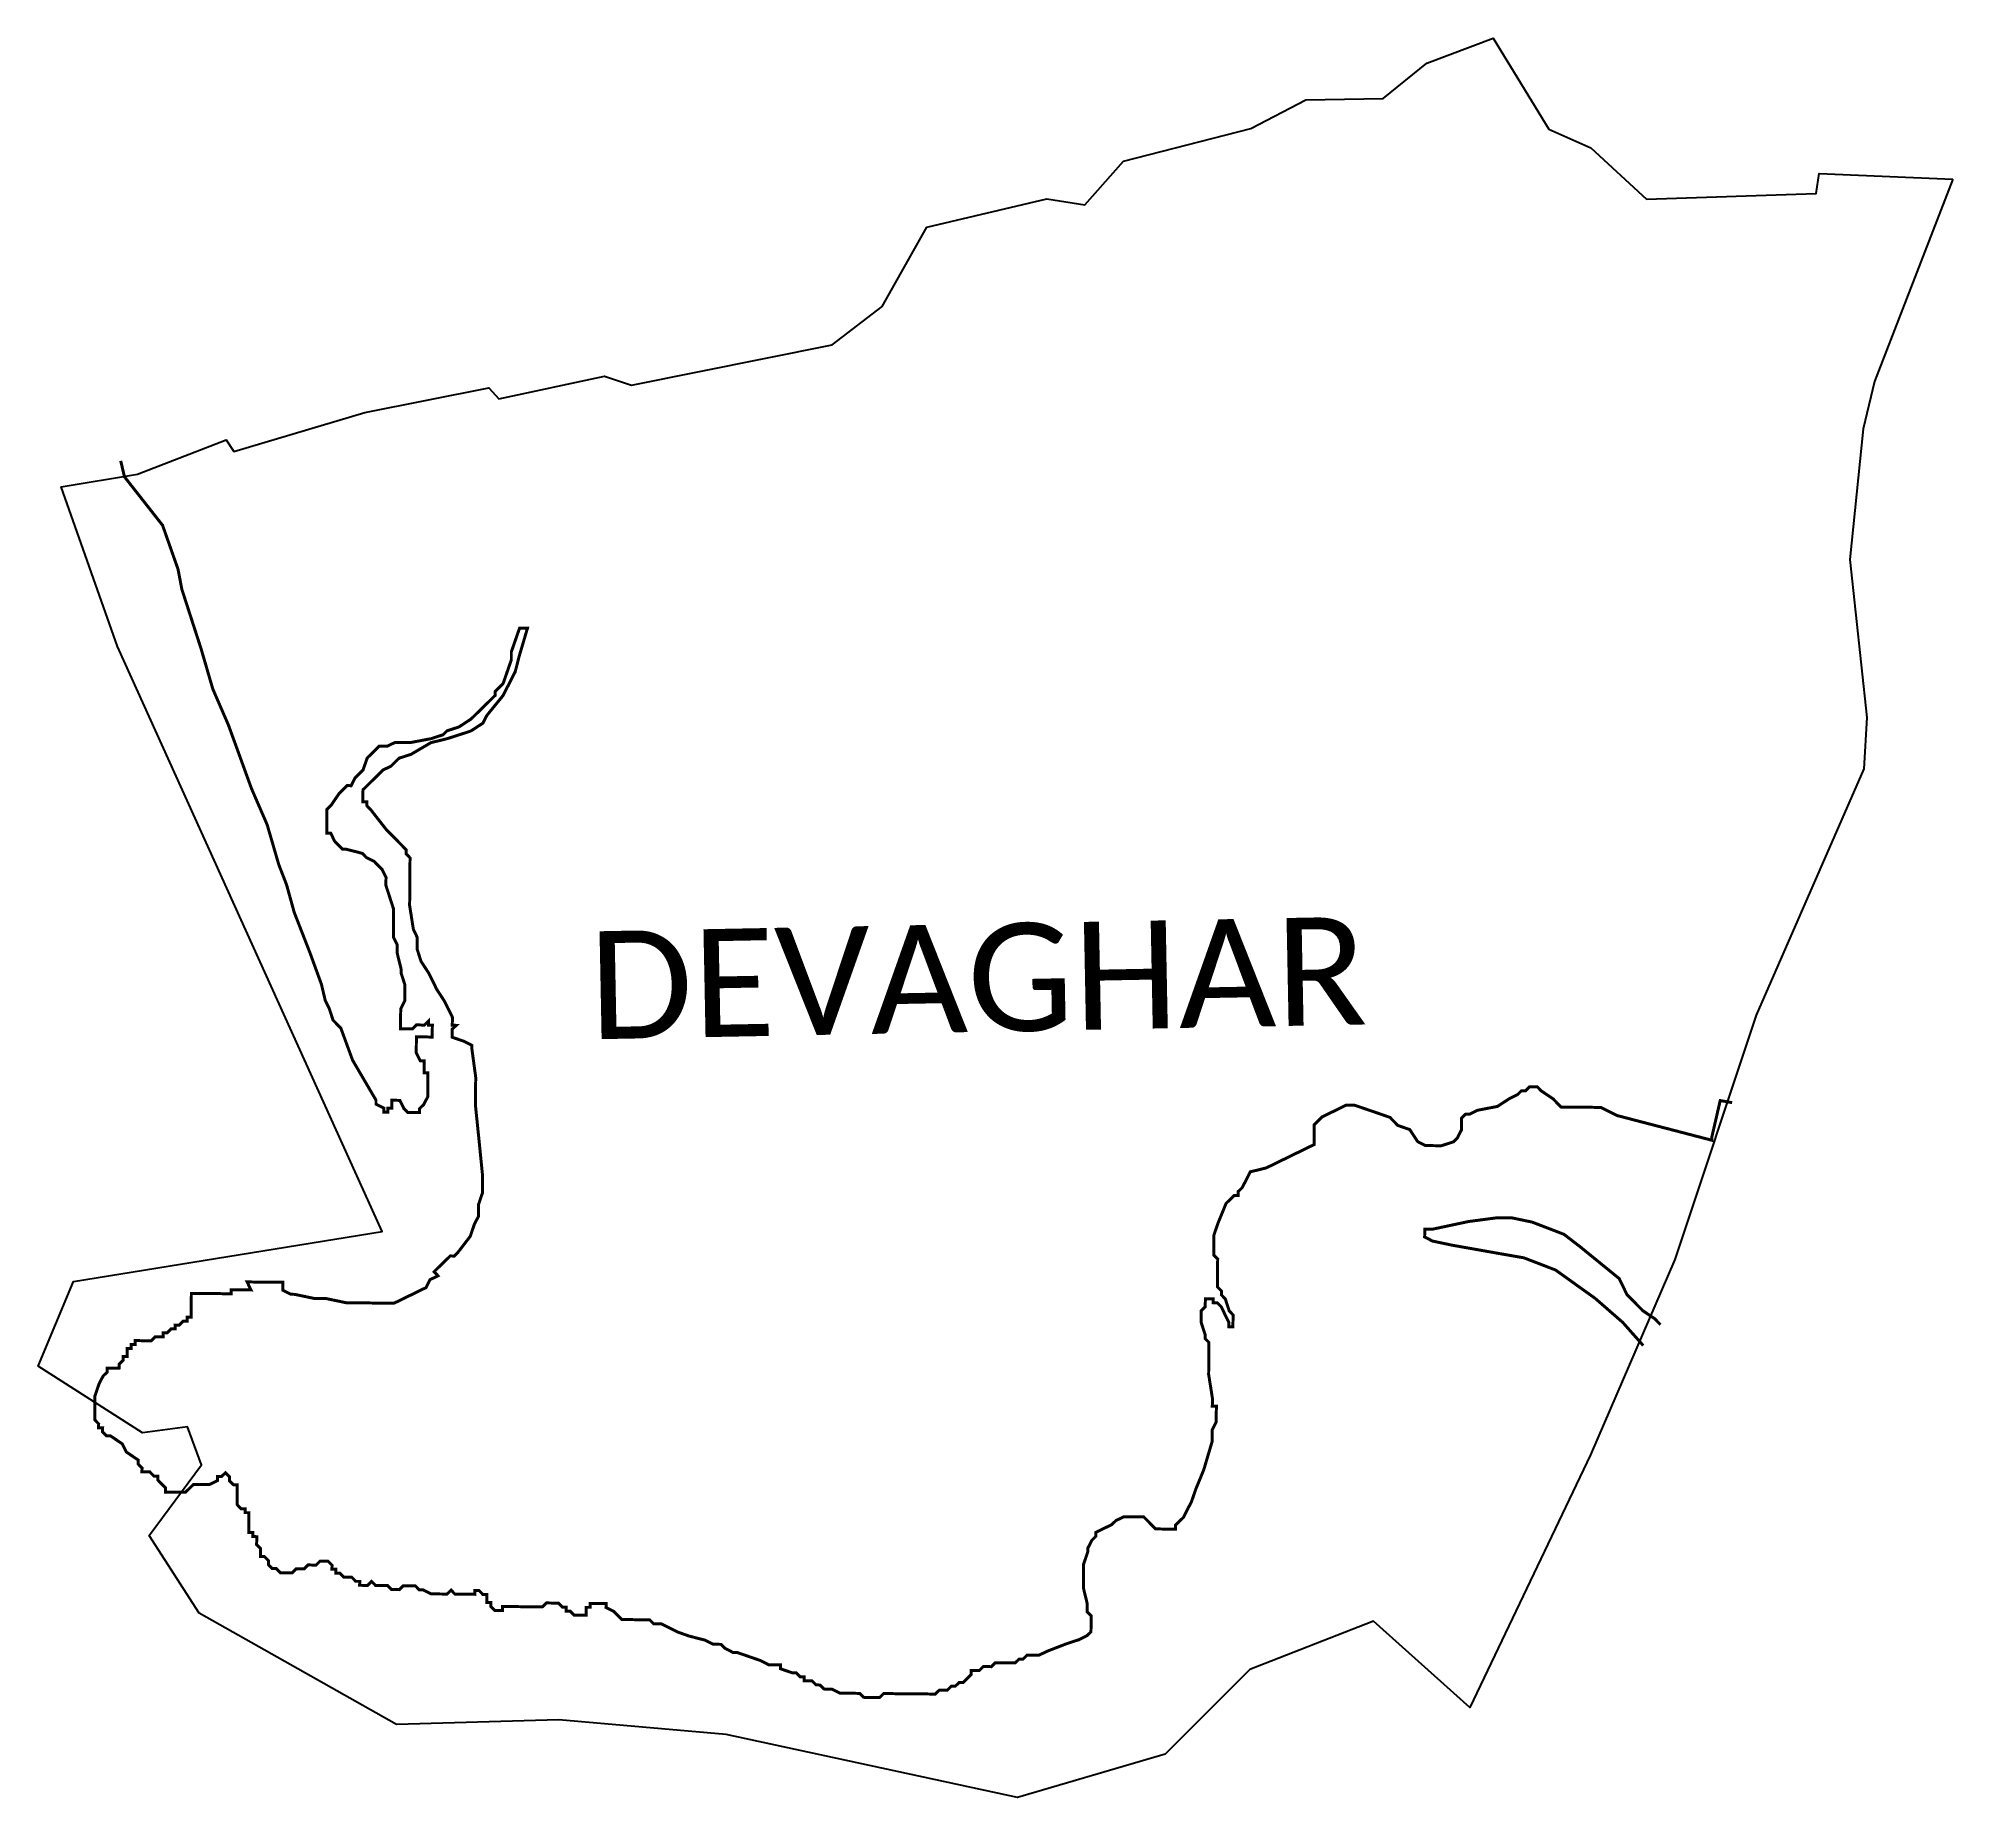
# Model space of a CAD drawing. Header units: metres. Extents: x 290123 to 292052, y 1989992 to 1991765.
import ezdxf

# ---------------------------------------------------------------- set-up
doc = ezdxf.new("R2010")
doc.units = ezdxf.units.M
for name, color, linetype in [('HIGH TIDE LINE', 6, 'Continuous'), ('village', 3, 'Continuous'), ('VILLAGE NAME', 250, 'Continuous')]:
    doc.layers.add(name, color=color, linetype=linetype)
doc.styles.get("Standard").update_dxf_attribs({"font": 'calibri.ttf'})

msp = doc.modelspace()

# ---------------------------------------------------------------- linework, layer by layer
at = {"layer": 'HIGH TIDE LINE', "lineweight": 0}
msp.add_lwpolyline([(291829.7, 1990692.9, 3.01, 3.01, 0), (291817.7, 1990695, 3.01, 3.01, 0), (291809.4, 1990659, 3.01, 3.01, 0), (291809.3, 1990655, 3.01, 3.01, 0), (291713.4, 1990680, 3.01, 3.01, 0), (291697.4, 1990688.1, 3.01, 3.01, 0), (291657.3, 1990688.5, 3.01, 3.01, 0), (291653.3, 1990692.5, 3.01, 3.01, 0), (291649.4, 1990696.6, 3.01, 3.01, 0), (291637.4, 1990704.7, 3.01, 3.01, 0), (291633.5, 1990708.7, 3.01, 3.01, 0), (291625.4, 1990708.8, 3.01, 3.01, 0), (291621.4, 1990704.8, 3.01, 3.01, 0), (291617.4, 1990704.9, 3.01, 3.01, 0), (291613.3, 1990700.9, 3.01, 3.01, 0), (291605.3, 1990697, 3.01, 3.01, 0), (291593.2, 1990689.1, 3.01, 3.01, 0), (291573.1, 1990685.2, 3.01, 3.01, 0), (291565.1, 1990681.3, 3.01, 3.01, 0), (291561.1, 1990681.3, 3.01, 3.01, 0), (291557, 1990677.4, 3.01, 3.01, 0), (291556.9, 1990665.4, 3.01, 3.01, 0), (291552.8, 1990657.4, 3.01, 3.01, 0), (291548.8, 1990653.4, 3.01, 3.01, 0), (291536.7, 1990649.5, 3.01, 3.01, 0), (291520.7, 1990649.6, 3.01, 3.01, 0), (291512.7, 1990653.7, 3.01, 3.01, 0), (291504.8, 1990665.8, 3.01, 3.01, 0), (291492.8, 1990669.9, 3.01, 3.01, 0), (291484.9, 1990678, 3.01, 3.01, 0), (291472.9, 1990682.2, 3.01, 3.01, 0), (291448.9, 1990690.4, 3.01, 3.01, 0), (291440.9, 1990690.5, 3.01, 3.01, 0), (291432.8, 1990686.5, 3.01, 3.01, 0), (291424.8, 1990682.6, 3.01, 3.01, 0), (291416.7, 1990678.7, 3.01, 3.01, 0), (291408.6, 1990670.7, 3.01, 3.01, 0), (291408.5, 1990650.7, 3.01, 3.01, 0), (291360.1, 1990627.1, 3.01, 3.01, 0), (291344.1, 1990623.2, 3.01, 3.01, 0), (291340, 1990615.2, 3.01, 3.01, 0), (291335.9, 1990607.2, 3.01, 3.01, 0), (291331.9, 1990603.3, 3.01, 3.01, 0), (291331.8, 1990599.3, 3.01, 3.01, 0), (291327.8, 1990599.3, 3.01, 3.01, 0), (291323.8, 1990595.3, 3.01, 3.01, 0), (291319.7, 1990591.4, 3.01, 3.01, 0), (291311.5, 1990571.4, 3.01, 3.01, 0), (291307.4, 1990559.4, 3.01, 3.01, 0), (291307.2, 1990539.4, 3.01, 3.01, 0), (291311.2, 1990535.3, 3.01, 3.01, 0), (291311, 1990507.2, 3.01, 3.01, 0), (291314.9, 1990503.2, 3.01, 3.01, 0), (291314.9, 1990499.2, 3.01, 3.01, 0), (291318.9, 1990495.1, 3.01, 3.01, 0), (291322.8, 1990483.1, 3.01, 3.01, 0), (291326.7, 1990479, 3.01, 3.01, 0), (291326.6, 1990467, 3.01, 3.01, 0), (291322.6, 1990467.1, 3.01, 3.01, 0), (291322.6, 1990471.1, 3.01, 3.01, 0), (291318.7, 1990479.1, 3.01, 3.01, 0), (291314.8, 1990487.2, 3.01, 3.01, 0), (291310.8, 1990491.2, 3.01, 3.01, 0), (291306.8, 1990491.3, 3.01, 3.01, 0), (291306.8, 1990495.3, 3.01, 3.01, 0), (291298.8, 1990495.3, 3.01, 3.01, 0), (291298.7, 1990487.3, 3.01, 3.01, 0), (291294.7, 1990483.3, 3.01, 3.01, 0), (291294.6, 1990471.3, 3.01, 3.01, 0), (291298.5, 1990459.3, 3.01, 3.01, 0), (291298.5, 1990455.2, 3.01, 3.01, 0), (291302.4, 1990451.2, 3.01, 3.01, 0), (291302.1, 1990419.1, 3.01, 3.01, 0), (291305.9, 1990395, 3.01, 3.01, 0), (291305.8, 1990387, 3.01, 3.01, 0), (291309.9, 1990387, 3.01, 3.01, 0), (291309.7, 1990371, 3.01, 3.01, 0), (291305.6, 1990363, 3.01, 3.01, 0), (291305.5, 1990351, 3.01, 3.01, 0), (291297.2, 1990323, 3.01, 3.01, 0), (291289, 1990303, 3.01, 3.01, 0), (291284.9, 1990291, 3.01, 3.01, 0), (291280.8, 1990283, 3.01, 3.01, 0), (291276.8, 1990275, 3.01, 3.01, 0), (291272.7, 1990271.1, 3.01, 3.01, 0), (291268.7, 1990267.1, 3.01, 3.01, 0), (291268.6, 1990263.1, 3.01, 3.01, 0), (291248.6, 1990263.3, 3.01, 3.01, 0), (291240.7, 1990271.4, 3.01, 3.01, 0), (291236.7, 1990275.4, 3.01, 3.01, 0), (291216.6, 1990275.6, 3.01, 3.01, 0), (291208.6, 1990271.7, 3.01, 3.01, 0), (291204.5, 1990267.7, 3.01, 3.01, 0), (291196.5, 1990263.8, 3.01, 3.01, 0), (291188.4, 1990259.8, 3.01, 3.01, 0), (291188.4, 1990255.8, 3.01, 3.01, 0), (291184.4, 1990251.8, 3.01, 3.01, 0), (291180.3, 1990243.9, 3.01, 3.01, 0), (291180.2, 1990239.9, 3.01, 3.01, 0), (291176.1, 1990227.9, 3.01, 3.01, 0), (291175.9, 1990203.8, 3.01, 3.01, 0), (291179.8, 1990187.7, 3.01, 3.01, 0), (291179.7, 1990179.7, 3.01, 3.01, 0), (291183.7, 1990175.7, 3.01, 3.01, 0), (291183.5, 1990159.6, 3.01, 3.01, 0), (291179.5, 1990155.7, 3.01, 3.01, 0), (291171.4, 1990151.7, 3.01, 3.01, 0), (291159.4, 1990147.8, 3.01, 3.01, 0), (291139.2, 1990140, 3.01, 3.01, 0), (291131.2, 1990136.1, 3.01, 3.01, 0), (291119.2, 1990136.2, 3.01, 3.01, 0), (291115.1, 1990132.2, 3.01, 3.01, 0), (291111.1, 1990132.2, 3.01, 3.01, 0), (291107.1, 1990128.3, 3.01, 3.01, 0), (291087, 1990128.5, 3.01, 3.01, 0), (291083, 1990124.5, 3.01, 3.01, 0), (291075, 1990124.6, 3.01, 3.01, 0), (291070.9, 1990120.6, 3.01, 3.01, 0), (291062.9, 1990120.7, 3.01, 3.01, 0), (291062.9, 1990116.7, 3.01, 3.01, 0), (291058.8, 1990112.7, 3.01, 3.01, 0), (291054.8, 1990108.7, 3.01, 3.01, 0), (291050.8, 1990108.7, 3.01, 3.01, 0), (291046.7, 1990104.8, 3.01, 3.01, 0), (291042.7, 1990104.8, 3.01, 3.01, 0), (291038.7, 1990100.8, 3.01, 3.01, 0), (291030.7, 1990100.9, 3.01, 3.01, 0), (291026.6, 1990096.9, 3.01, 3.01, 0), (290974.5, 1990097.4, 3.01, 3.01, 0), (290970.5, 1990093.4, 3.01, 3.01, 0), (290954.4, 1990093.6, 3.01, 3.01, 0), (290950.5, 1990097.6, 3.01, 3.01, 0), (290930.4, 1990097.8, 3.01, 3.01, 0), (290922.5, 1990101.9, 3.01, 3.01, 0), (290914.4, 1990102, 3.01, 3.01, 0), (290910.5, 1990106, 3.01, 3.01, 0), (290906.5, 1990106.1, 3.01, 3.01, 0), (290902.5, 1990110.1, 3.01, 3.01, 0), (290894.5, 1990110.2, 3.01, 3.01, 0), (290894.5, 1990114.2, 3.01, 3.01, 0), (290890.5, 1990114.2, 3.01, 3.01, 0), (290886.5, 1990118.3, 3.01, 3.01, 0), (290882.5, 1990118.3, 3.01, 3.01, 0), (290870.5, 1990122.4, 3.01, 3.01, 0), (290870.6, 1990126.4, 3.01, 3.01, 0), (290858.5, 1990126.5, 3.01, 3.01, 0), (290850.6, 1990130.6, 3.01, 3.01, 0), (290826.6, 1990138.9, 3.01, 3.01, 0), (290822.6, 1990138.9, 3.01, 3.01, 0), (290814.6, 1990143, 3.01, 3.01, 0), (290810.6, 1990147, 3.01, 3.01, 0), (290802.6, 1990147.1, 3.01, 3.01, 0), (290794.6, 1990151.2, 3.01, 3.01, 0), (290778.6, 1990155.3, 3.01, 3.01, 0), (290766.7, 1990159.5, 3.01, 3.01, 0), (290750.7, 1990167.6, 3.01, 3.01, 0), (290742.7, 1990167.7, 3.01, 3.01, 0), (290738.7, 1990171.7, 3.01, 3.01, 0), (290710.7, 1990172, 3.01, 3.01, 0), (290706.7, 1990176, 3.01, 3.01, 0), (290702.7, 1990180.1, 3.01, 3.01, 0), (290694.7, 1990184.2, 3.01, 3.01, 0), (290694.8, 1990188.2, 3.01, 3.01, 0), (290678.7, 1990188.3, 3.01, 3.01, 0), (290678.7, 1990184.3, 3.01, 3.01, 0), (290674.7, 1990184.3, 3.01, 3.01, 0), (290674.6, 1990176.3, 3.01, 3.01, 0), (290662.6, 1990176.4, 3.01, 3.01, 0), (290658.6, 1990180.5, 3.01, 3.01, 0), (290654.6, 1990180.5, 3.01, 3.01, 0), (290654.7, 1990184.5, 3.01, 3.01, 0), (290650.7, 1990184.6, 3.01, 3.01, 0), (290646.7, 1990188.6, 3.01, 3.01, 0), (290634.7, 1990188.7, 3.01, 3.01, 0), (290630.6, 1990184.8, 3.01, 3.01, 0), (290590.5, 1990185.1, 3.01, 3.01, 0), (290590.5, 1990181.1, 3.01, 3.01, 0), (290582.5, 1990181.2, 3.01, 3.01, 0), (290578.5, 1990185.2, 3.01, 3.01, 0), (290578.5, 1990189.2, 3.01, 3.01, 0), (290574.5, 1990189.3, 3.01, 3.01, 0), (290574.6, 1990197.3, 3.01, 3.01, 0), (290570.6, 1990197.3, 3.01, 3.01, 0), (290566.6, 1990201.4, 3.01, 3.01, 0), (290562.6, 1990201.4, 3.01, 3.01, 0), (290562.6, 1990197.4, 3.01, 3.01, 0), (290542.5, 1990197.6, 3.01, 3.01, 0), (290538.6, 1990201.6, 3.01, 3.01, 0), (290534.5, 1990197.7, 3.01, 3.01, 0), (290518.5, 1990197.8, 3.01, 3.01, 0), (290510.5, 1990201.9, 3.01, 3.01, 0), (290506.5, 1990201.9, 3.01, 3.01, 0), (290502.5, 1990206, 3.01, 3.01, 0), (290490.5, 1990206.1, 3.01, 3.01, 0), (290486.5, 1990202.1, 3.01, 3.01, 0), (290478.5, 1990202.2, 3.01, 3.01, 0), (290474.5, 1990206.2, 3.01, 3.01, 0), (290462.5, 1990206.3, 3.01, 3.01, 0), (290458.5, 1990210.4, 3.01, 3.01, 0), (290454.4, 1990206.4, 3.01, 3.01, 0), (290446.4, 1990206.5, 3.01, 3.01, 0), (290446.5, 1990210.5, 3.01, 3.01, 0), (290442.5, 1990210.5, 3.01, 3.01, 0), (290438.5, 1990214.6, 3.01, 3.01, 0), (290430.5, 1990214.6, 3.01, 3.01, 0), (290426.5, 1990218.7, 3.01, 3.01, 0), (290422.5, 1990218.7, 3.01, 3.01, 0), (290422.5, 1990222.7, 3.01, 3.01, 0), (290418.5, 1990222.8, 3.01, 3.01, 0), (290418.6, 1990226.8, 3.01, 3.01, 0), (290414.6, 1990230.8, 3.01, 3.01, 0), (290406.6, 1990230.9, 3.01, 3.01, 0), (290402.5, 1990226.9, 3.01, 3.01, 0), (290394.5, 1990227, 3.01, 3.01, 0), (290390.5, 1990223, 3.01, 3.01, 0), (290382.5, 1990223.1, 3.01, 3.01, 0), (290378.4, 1990219.1, 3.01, 3.01, 0), (290366.4, 1990219.2, 3.01, 3.01, 0), (290362.4, 1990223.3, 3.01, 3.01, 0), (290358.4, 1990223.3, 3.01, 3.01, 0), (290354.4, 1990227.4, 3.01, 3.01, 0), (290354.5, 1990231.4, 3.01, 3.01, 0), (290350.5, 1990235.4, 3.01, 3.01, 0), (290346.5, 1990235.5, 3.01, 3.01, 0), (290346.6, 1990243.5, 3.01, 3.01, 0), (290342.6, 1990247.5, 3.01, 3.01, 0), (290342.7, 1990255.5, 3.01, 3.01, 0), (290338.7, 1990255.6, 3.01, 3.01, 0), (290338.7, 1990259.6, 3.01, 3.01, 0), (290334.7, 1990259.6, 3.01, 3.01, 0), (290334.9, 1990279.7, 3.01, 3.01, 0), (290330.9, 1990279.7, 3.01, 3.01, 0), (290330.9, 1990283.7, 3.01, 3.01, 0), (290326.9, 1990283.7, 3.01, 3.01, 0), (290322.9, 1990287.8, 3.01, 3.01, 0), (290323.1, 1990307.8, 3.01, 3.01, 0), (290319.1, 1990307.9, 3.01, 3.01, 0), (290315.1, 1990311.9, 3.01, 3.01, 0), (290315.2, 1990315.9, 3.01, 3.01, 0), (290311.2, 1990320, 3.01, 3.01, 0), (290307.1, 1990316, 3.01, 3.01, 0), (290303.1, 1990316, 3.01, 3.01, 0), (290303.1, 1990312, 3.01, 3.01, 0), (290295.1, 1990308.1, 3.01, 3.01, 0), (290279, 1990308.2, 3.01, 3.01, 0), (290270.9, 1990300.3, 3.01, 3.01, 0), (290250.9, 1990300.5, 3.01, 3.01, 0), (290250.9, 1990304.5, 3.01, 3.01, 0), (290247, 1990308.5, 3.01, 3.01, 0), (290243, 1990312.6, 3.01, 3.01, 0), (290243, 1990316.6, 3.01, 3.01, 0), (290239, 1990316.6, 3.01, 3.01, 0), (290235, 1990320.7, 3.01, 3.01, 0), (290227, 1990320.7, 3.01, 3.01, 0), (290227.1, 1990324.7, 3.01, 3.01, 0), (290223.1, 1990328.8, 3.01, 3.01, 0), (290223.1, 1990332.8, 3.01, 3.01, 0), (290211.2, 1990340.9, 3.01, 3.01, 0), (290207.2, 1990349, 3.01, 3.01, 0), (290195.3, 1990357.1, 3.01, 3.01, 0), (290191.3, 1990357.1, 3.01, 3.01, 0), (290187.3, 1990361.2, 3.01, 3.01, 0), (290187.4, 1990365.2, 3.01, 3.01, 0), (290183.3, 1990365.2, 3.01, 3.01, 0), (290183.4, 1990369.2, 3.01, 3.01, 0), (290179.4, 1990373.3, 3.01, 3.01, 0), (290179.6, 1990397.3, 3.01, 3.01, 0), (290183.7, 1990409.3, 3.01, 3.01, 0), (290187.8, 1990417.3, 3.01, 3.01, 0), (290191.9, 1990421.3, 3.01, 3.01, 0), (290191.9, 1990425.3, 3.01, 3.01, 0), (290203.9, 1990425.2, 3.01, 3.01, 0), (290204, 1990429.2, 3.01, 3.01, 0), (290208, 1990433.2, 3.01, 3.01, 0), (290208.1, 1990437.2, 3.01, 3.01, 0), (290212.1, 1990437.1, 3.01, 3.01, 0), (290212.1, 1990445.2, 3.01, 3.01, 0), (290216.1, 1990445.1, 3.01, 3.01, 0), (290216.2, 1990449.1, 3.01, 3.01, 0), (290220.2, 1990449.1, 3.01, 3.01, 0), (290220.2, 1990453.1, 3.01, 3.01, 0), (290236.3, 1990452.9, 3.01, 3.01, 0), (290240.3, 1990456.9, 3.01, 3.01, 0), (290248.3, 1990456.8, 3.01, 3.01, 0), (290248.4, 1990460.9, 3.01, 3.01, 0), (290252.4, 1990460.8, 3.01, 3.01, 0), (290256.4, 1990464.8, 3.01, 3.01, 0), (290260.4, 1990464.8, 3.01, 3.01, 0), (290260.4, 1990468.8, 3.01, 3.01, 0), (290264.5, 1990468.7, 3.01, 3.01, 0), (290268.5, 1990472.7, 3.01, 3.01, 0), (290272.5, 1990472.7, 3.01, 3.01, 0), (290272.5, 1990476.7, 3.01, 3.01, 0), (290276.6, 1990476.6, 3.01, 3.01, 0), (290276.8, 1990500.7, 3.01, 3.01, 0), (290316.9, 1990500.3, 3.01, 3.01, 0), (290316.9, 1990504.3, 3.01, 3.01, 0), (290336.9, 1990504.1, 3.01, 3.01, 0), (290333, 1990512.2, 3.01, 3.01, 0), (290369.1, 1990511.9, 3.01, 3.01, 0), (290369, 1990503.8, 3.01, 3.01, 0), (290377, 1990499.8, 3.01, 3.01, 0), (290381, 1990499.7, 3.01, 3.01, 0), (290401, 1990495.5, 3.01, 3.01, 0), (290413, 1990495.4, 3.01, 3.01, 0), (290433, 1990491.2, 3.01, 3.01, 0), (290481.1, 1990490.8, 3.01, 3.01, 0), (290505.3, 1990502.6, 3.01, 3.01, 0), (290513.3, 1990506.5, 3.01, 3.01, 0), (290517.4, 1990514.5, 3.01, 3.01, 0), (290525.4, 1990518.4, 3.01, 3.01, 0), (290521.5, 1990522.5, 3.01, 3.01, 0), (290525.5, 1990526.5, 3.01, 3.01, 0), (290533.6, 1990534.4, 3.01, 3.01, 0), (290537.7, 1990538.4, 3.01, 3.01, 0), (290541.7, 1990538.3, 3.01, 3.01, 0), (290545.7, 1990542.3, 3.01, 3.01, 0), (290557.9, 1990558.2, 3.01, 3.01, 0), (290562, 1990570.2, 3.01, 3.01, 0), (290566.1, 1990578.2, 3.01, 3.01, 0), (290566.2, 1990590.2, 3.01, 3.01, 0), (290570.3, 1990602.2, 3.01, 3.01, 0), (290570.4, 1990618.3, 3.01, 3.01, 0), (290566.8, 1990654.4, 3.01, 3.01, 0), (290563.1, 1990690.5, 3.01, 3.01, 0), (290563.4, 1990718.5, 3.01, 3.01, 0), (290559.6, 1990746.6, 3.01, 3.01, 0), (290559.6, 1990750.6, 3.01, 3.01, 0), (290551.7, 1990754.7, 3.01, 3.01, 0), (290539.7, 1990758.8, 3.01, 3.01, 0), (290539.7, 1990766.9, 3.01, 3.01, 0), (290543.8, 1990770.8, 3.01, 3.01, 0), (290539.8, 1990770.9, 3.01, 3.01, 0), (290539.9, 1990778.9, 3.01, 3.01, 0), (290532, 1990795, 3.01, 3.01, 0), (290524.1, 1990807.1, 3.01, 3.01, 0), (290516.2, 1990823.2, 3.01, 3.01, 0), (290508.3, 1990835.3, 3.01, 3.01, 0), (290504.4, 1990847.4, 3.01, 3.01, 0), (290504.5, 1990859.4, 3.01, 3.01, 0), (290500.6, 1990867.4, 3.01, 3.01, 0), (290496.8, 1990891.5, 3.01, 3.01, 0), (290497.2, 1990939.6, 3.01, 3.01, 0), (290493.3, 1990943.7, 3.01, 3.01, 0), (290493.3, 1990947.7, 3.01, 3.01, 0), (290485.4, 1990955.8, 3.01, 3.01, 0), (290473.4, 1990967.9, 3.01, 3.01, 0), (290457.6, 1990988.1, 3.01, 3.01, 0), (290453.6, 1990992.2, 3.01, 3.01, 0), (290453.7, 1990996.2, 3.01, 3.01, 0), (290449.7, 1990996.2, 3.01, 3.01, 0), (290449.8, 1991008.2, 3.01, 3.01, 0), (290457.9, 1991016.2, 3.01, 3.01, 0), (290470, 1991028.1, 3.01, 3.01, 0), (290478, 1991032, 3.01, 3.01, 0), (290486.1, 1991040, 3.01, 3.01, 0), (290498.2, 1991043.9, 3.01, 3.01, 0), (290518.3, 1991055.7, 3.01, 3.01, 0), (290534.4, 1991059.6, 3.01, 3.01, 0), (290558.5, 1991067.4, 3.01, 3.01, 0), (290570.6, 1991075.3, 3.01, 3.01, 0), (290574.7, 1991083.2, 3.01, 3.01, 0), (290590.9, 1991103.1, 3.01, 3.01, 0), (290595, 1991111.1, 3.01, 3.01, 0), (290603.2, 1991127.1, 3.01, 3.01, 0), (290607.3, 1991143.1, 3.01, 3.01, 0), (290615.6, 1991171.1, 3.01, 3.01, 0), (290607.6, 1991171.1, 3.01, 3.01, 0), (290599.3, 1991147.2, 3.01, 3.01, 0), (290599.3, 1991139.1, 3.01, 3.01, 0), (290591, 1991115.2, 3.01, 3.01, 0), (290587, 1991111.2, 3.01, 3.01, 0), (290582.9, 1991107.2, 3.01, 3.01, 0), (290582.9, 1991103.2, 3.01, 3.01, 0), (290570.8, 1991091.3, 3.01, 3.01, 0), (290562.7, 1991083.4, 3.01, 3.01, 0), (290558.6, 1991079.4, 3.01, 3.01, 0), (290546.5, 1991071.5, 3.01, 3.01, 0), (290534.5, 1991067.6, 3.01, 3.01, 0), (290530.4, 1991063.6, 3.01, 3.01, 0), (290518.4, 1991059.7, 3.01, 3.01, 0), (290498.3, 1991055.9, 3.01, 3.01, 0), (290482.3, 1991056, 3.01, 3.01, 0), (290474.2, 1991052.1, 3.01, 3.01, 0), (290466.2, 1991052.2, 3.01, 3.01, 0), (290462.2, 1991048.2, 3.01, 3.01, 0), (290458.1, 1991044.2, 3.01, 3.01, 0), (290454.1, 1991040.3, 3.01, 3.01, 0), (290449.9, 1991028.3, 3.01, 3.01, 0), (290445.9, 1991024.3, 3.01, 3.01, 0), (290441.9, 1991020.3, 3.01, 3.01, 0), (290437.8, 1991012.3, 3.01, 3.01, 0), (290433.8, 1991012.4, 3.01, 3.01, 0), (290425.7, 1991004.4, 3.01, 3.01, 0), (290417.6, 1990992.5, 3.01, 3.01, 0), (290413.5, 1990988.5, 3.01, 3.01, 0), (290413.3, 1990964.5, 3.01, 3.01, 0), (290417.3, 1990964.4, 3.01, 3.01, 0), (290421.2, 1990956.4, 3.01, 3.01, 0), (290425.2, 1990952.3, 3.01, 3.01, 0), (290429.2, 1990948.3, 3.01, 3.01, 0), (290433.2, 1990948.2, 3.01, 3.01, 0), (290449.2, 1990944.1, 3.01, 3.01, 0), (290453.1, 1990940, 3.01, 3.01, 0), (290461.1, 1990936, 3.01, 3.01, 0), (290465.1, 1990931.9, 3.01, 3.01, 0), (290469.1, 1990927.9, 3.01, 3.01, 0), (290473, 1990919.8, 3.01, 3.01, 0), (290472.9, 1990911.8, 3.01, 3.01, 0), (290480.7, 1990887.7, 3.01, 3.01, 0), (290480.5, 1990859.6, 3.01, 3.01, 0), (290484.4, 1990851.6, 3.01, 3.01, 0), (290484.3, 1990843.5, 3.01, 3.01, 0), (290488.2, 1990827.5, 3.01, 3.01, 0), (290488.2, 1990823.5, 3.01, 3.01, 0), (290492.1, 1990811.4, 3.01, 3.01, 0), (290491.9, 1990795.4, 3.01, 3.01, 0), (290487.8, 1990787.4, 3.01, 3.01, 0), (290487.6, 1990767.3, 3.01, 3.01, 0), (290499.7, 1990767.2, 3.01, 3.01, 0), (290503.7, 1990771.2, 3.01, 3.01, 0), (290511.7, 1990771.1, 3.01, 3.01, 0), (290515.8, 1990775.1, 3.01, 3.01, 0), (290515.7, 1990771.1, 3.01, 3.01, 0), (290519.7, 1990771.1, 3.01, 3.01, 0), (290519.6, 1990759, 3.01, 3.01, 0), (290503.6, 1990759.2, 3.01, 3.01, 0), (290503.5, 1990743.1, 3.01, 3.01, 0), (290507.4, 1990735.1, 3.01, 3.01, 0), (290511.4, 1990735.1, 3.01, 3.01, 0), (290511.3, 1990723, 3.01, 3.01, 0), (290515.3, 1990723, 3.01, 3.01, 0), (290515.1, 1990698.9, 3.01, 3.01, 0), (290511, 1990691, 3.01, 3.01, 0), (290506.9, 1990687, 3.01, 3.01, 0), (290506.9, 1990683, 3.01, 3.01, 0), (290494.9, 1990683.1, 3.01, 3.01, 0), (290490.9, 1990687.1, 3.01, 3.01, 0), (290487, 1990695.2, 3.01, 3.01, 0), (290479, 1990695.3, 3.01, 3.01, 0), (290478.9, 1990687.2, 3.01, 3.01, 0), (290474.9, 1990687.3, 3.01, 3.01, 0), (290474.8, 1990683.3, 3.01, 3.01, 0), (290470.8, 1990683.3, 3.01, 3.01, 0), (290470.9, 1990687.3, 3.01, 3.01, 0), (290462.9, 1990691.4, 3.01, 3.01, 0), (290462.9, 1990695.4, 3.01, 3.01, 0), (290439.3, 1990735.7, 3.01, 3.01, 0), (290427.5, 1990767.9, 3.01, 3.01, 0), (290419.6, 1990776, 3.01, 3.01, 0), (290415.7, 1990788, 3.01, 3.01, 0), (290411.7, 1990796.1, 3.01, 3.01, 0), (290407.9, 1990812.2, 3.01, 3.01, 0), (290396.2, 1990844.3, 3.01, 3.01, 0), (290380.5, 1990884.6, 3.01, 3.01, 0), (290372.7, 1990912.7, 3.01, 3.01, 0), (290364.9, 1990932.8, 3.01, 3.01, 0), (290353.2, 1990973, 3.01, 3.01, 0), (290337.5, 1991009.2, 3.01, 3.01, 0), (290325.8, 1991041.4, 3.01, 3.01, 0), (290314.1, 1991073.6, 3.01, 3.01, 0), (290298.4, 1991109.8, 3.01, 3.01, 0), (290286.7, 1991150, 3.01, 3.01, 0), (290278.9, 1991174.1, 3.01, 3.01, 0), (290275, 1991186.2, 3.01, 3.01, 0), (290267.2, 1991210.3, 3.01, 3.01, 0), (290263.4, 1991230.4, 3.01, 3.01, 0), (290247.8, 1991274.7, 3.01, 3.01, 0), (290209.4, 1991323.6, 3.01, 3.01, 0), (290205.6, 1991339.7, 3.01, 3.01, 0)], format="xyseb", dxfattribs=at)
at = {"layer": 'HIGH TIDE LINE', "lineweight": 35, "const_width": 3.01}
msp.add_lwpolyline([(291740.1, 1990448.1), (291719.5, 1990471.4), (291691.6, 1990495.7), (291651.8, 1990524.2), (291619.9, 1990536.5), (291595.8, 1990540.7), (291547.8, 1990549.2), (291527.8, 1990553.4), (291519.8, 1990557.5), (291519.9, 1990565.5), (291527.9, 1990565.4), (291564.1, 1990573.1), (291592.2, 1990576.8), (291608.2, 1990576.7), (291628.2, 1990572.5), (291660.2, 1990560.2), (291676.1, 1990548), (291715.9, 1990515.6), (291723.7, 1990499.5), (291739.6, 1990483.3), (291751.6, 1990475.2), (291757.5, 1990469.1)], dxfattribs=at)
at = {"layer": 'village', "color": 3}
msp.add_polyline3d([(292052, 1991623.5, 0), (291973.2, 1991419.6, 0), (291961.8, 1991371.8, 0), (291948.4, 1991240.1, 0), (291965.6, 1991081, 0), (291962.3, 1991029.3, 0), (291853.9, 1990781.2, 0), (291772.1, 1990534.9, 0), (291686.9, 1990337.9, 0), (291565.4, 1990083.5, 0), (291468.4, 1990170.4, 0), (291343.5, 1990121.6, 0), (291258.3, 1990036.4, 0), (291109.3, 1989992.5, 0), (290815.8, 1990056.3, 0), (290647.1, 1990070.8, 0), (290483.6, 1990066.2, 0), (290284.6, 1990178.4, 0), (290234.2, 1990256.8, 0), (290286.9, 1990327.8, 0), (290273, 1990366.3, 0), (290227.6, 1990360.3, 0), (290122.5, 1990427.3, 0), (290158.1, 1990512.7, 0), (290469.1, 1990562.9, 0), (290202.4, 1991152.5, 0), (290145.7, 1991313.5, 0), (290222.4, 1991326.2, 0), (290311.9, 1991360.9, 0), (290319.6, 1991349.2, 0), (290451.6, 1991388.4, 0), (290576.7, 1991413.4, 0), (290586.8, 1991402, 0), (290693.1, 1991424.9, 0), (290720.5, 1991416.1, 0), (290922.5, 1991456.7, 0), (290973.1, 1991495.1, 0), (291018, 1991575, 0), (291139.1, 1991603.8, 0), (291177.3, 1991597.6, 0), (291216.3, 1991641.6, 0), (291344.5, 1991674.6, 0), (291400.1, 1991703.4, 0), (291478, 1991704.9, 0), (291522.1, 1991740.4, 0), (291588.8, 1991765.5, 0), (291644.8, 1991673.9, 0), (291687.2, 1991655.1, 0), (291743.4, 1991603.5, 0), (291914.5, 1991609.1, 0), (291917.5, 1991629.4, 0)], close=True, dxfattribs=at)

# ---------------------------------------------------------------- texts
at = {"layer": 'VILLAGE NAME', "insert": (290676.7, 1990865.4), "char_height": 108.748, "attachment_point": 1, "rotation": 1.1028}
msp.add_mtext_dynamic_manual_height_columns('{\\fCalibri|b0|i0|c0|p34;DEVAGHAR}', width=1571.314, gutter_width=543.7, heights=[0], dxfattribs=at)

doc.saveas('drawing.dxf')
